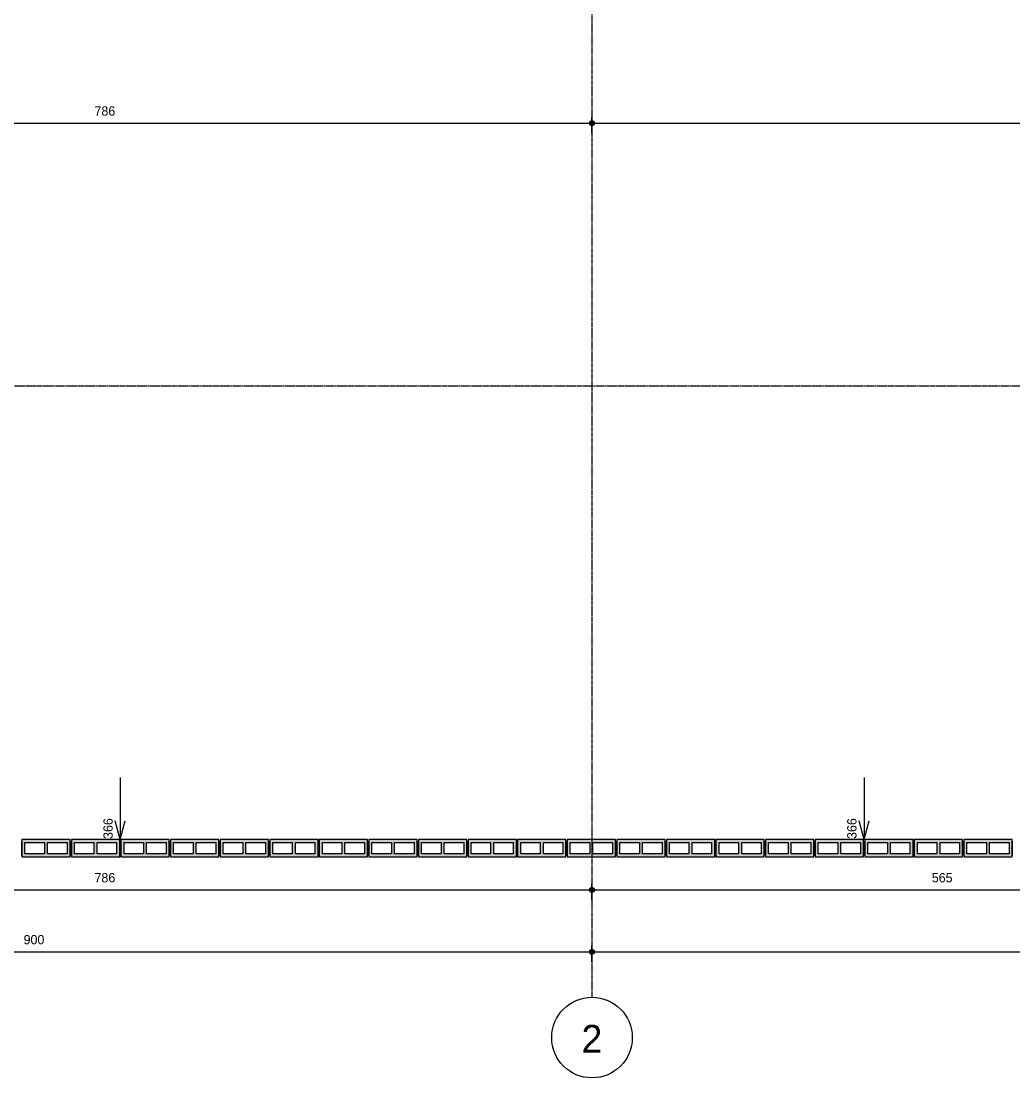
# Model space of a CAD drawing. Header units: centimetres. Extents: x 170 to 14001, y -2277 to 8860.
# Drawn here: x 12430 to 13230, y -688 to 165 of the extents above; entities that cross this region are included whole.
import ezdxf

# ---------------------------------------------------------------- set-up
doc = ezdxf.new("R2010")
doc.units = ezdxf.units.CM
doc.linetypes.add('Linha de eixo', pattern=[2.2225, 1.27, -0.3175, 0.3175, -0.3175])
doc.layers.add('A-ANNO-DIMS-1', color=1, linetype='Continuous', lineweight=9, true_color=0xff0000)
doc.layers.add('S-BEAM-3', color=9, linetype='Continuous', lineweight=9, true_color=0xc0c0c0)
for name, color, linetype, lineweight in [('A-ANNO-DIMS-50', 7, 'Continuous', 9), ('A-DETL-GENF', 7, 'Continuous', 9), ('S-BEAM', 7, 'Continuous', 9), ('S-BEAM-2', 7, 'Continuous', 13), ('S-GRID-1', 7, 'Linha de eixo', 9), ('S-GRID-IDEN', 7, 'Continuous', 9)]:
    doc.layers.add(name, color=color, linetype=linetype, lineweight=lineweight)
doc.styles.add('Bahnschrift_11', font='', dxfattribs={"height": 22.5})
doc.styles.add('Bahnschrift_12', font='', dxfattribs={"height": 7.5})
doc.styles.get('Bahnschrift_11').set_extended_font_data('Bahnschrift')
doc.styles.get('Bahnschrift_12').set_extended_font_data('Bahnschrift')
doc.dimstyles.new('COTA_ACUMULADA', dxfattribs={"dimscale": 30.48, "dimtxt": 8.33133, "dimasz": 0.049213, "dimexe": 0, "dimexo": 0.0625, "dimgap": 0.131234, "dimtad": 0, "dimjust": 2, "dimdec": 0, "dimzin": 0, "dimdsep": 46, "dimtxsty": 'Bahnschrift_12', "dimblk1": 'NONE', "dimblk2": 'OPEN30', "dimsah": 1, "dimcen": 0.09, "dimse1": 1, "dimsd1": 1, "dimazin": 0, "dimtfac": 1, "dimtdec": 4, "dimtix": 1, "dimtmove": 2, "dimatfit": 3, "dimfxl": 0, "dimfxlon": 1, "dimtvp": 1, "dimtolj": 1, "dimtzin": 0, "dimarcsym": 2})
doc.dimstyles.new('Linear_-_2_mm_Arial', dxfattribs={"dimscale": 30.48, "dimtxt": 8.33133, "dimasz": 0.393701, "dimexe": 0.164042, "dimexo": 0.328084, "dimgap": 0.131234, "dimtad": 1, "dimdec": 0, "dimzin": 0, "dimdsep": 46, "dimtxsty": 'Bahnschrift_12', "dimblk1": 'DOTSMALL', "dimblk2": 'DOTSMALL', "dimsah": 1, "dimcen": 0.09, "dimdle": 0.164042, "dimazin": 0, "dimtfac": 1, "dimtdec": 4, "dimtix": 1, "dimtmove": 0, "dimatfit": 3, "dimfxl": 1, "dimtvp": 1, "dimtolj": 1, "dimtzin": 0, "dimarcsym": 2})

# ---------------------------------------------------------------- blocks, each defined once
blk = doc.blocks.new('LEONE - BLOCO 14X39X19 - LEONE - BLOCO 14X39X19-554799-COBERTURA - MODULAÇÃO 2ª FIADA')
at = {"layer": 'S-BEAM-3'}
h = blk.add_hatch(color=256, dxfattribs=at)
h.paths.add_polyline_path([(-19.5, 7), (-19.5, -7), (19.5, -7), (19.5, 7)])
h.paths.add_polyline_path([(-17, -3.48), (-17, 4.5), (-1.25, 4.5), (-1.25, -4.5), (-17, -4.5)])
h.paths.add_polyline_path([(1.25, -0.98), (1.25, 4.5), (17, 4.5), (17, -4.5), (1.25, -4.5), (1.25, -4.16)])
at = {"layer": 'A-DETL-GENF'}
for p, q in [((19.5, 7), (-19.5, 7)), ((-19.5, 7), (-19.5, 0)), ((-19.5, 0), (-19.5, -7)), ((-17, -4.5), (-17, 4.5)), ((-17, 4.5), (-1.25, 4.5)), ((-1.25, 4.5), (-1.25, -4.5)), ((1.25, -4.5), (1.25, 4.5)), ((1.25, 4.5), (17, 4.5)), ((17, 4.5), (17, -4.5)), ((19.5, 0), (19.5, 7)), ((19.5, -7), (19.5, 0)), ((-19.5, -7), (19.5, -7)), ((-1.25, -4.5), (-17, -4.5)), ((17, -4.5), (1.25, -4.5))]:
    blk.add_line(p, q, dxfattribs=at)
at = {"layer": 'S-BEAM-2'}
for p, q in [((-19.5, 7), (-19.5, -7)), ((19.5, 7), (-19.5, 7)), ((-19.5, 7), (-19.5, -7)), ((-19.5, -5.75), (-19.5, 5.75)), ((19.5, -7), (19.5, 7)), ((19.5, -7), (19.5, 7)), ((19.5, 5.75), (19.5, -5.75)), ((-19.5, -7), (19.5, -7))]:
    blk.add_line(p, q, dxfattribs=at)
at = {"layer": 'S-BEAM-3'}
for p, q in [((-17, 4.5), (-1.25, 4.5)), ((-17, -4.5), (-17, 4.5)), ((-1.25, 4.5), (-1.25, -4.5)), ((1.25, 4.5), (17, 4.5)), ((1.25, -4.5), (1.25, 4.5)), ((17, 4.5), (17, -4.5)), ((-1.25, -4.5), (-17, -4.5)), ((17, -4.5), (1.25, -4.5))]:
    blk.add_line(p, q, dxfattribs=at)
blk = doc.blocks.new('LEONE - BLOCO 14X39X19 - LEONE - BLOCO 14X39X19-V1-COBERTURA - MODULAÇÃO 2ª FIADA')
at = {"layer": 'S-BEAM-3'}
h = blk.add_hatch(color=256, dxfattribs=at)
h.paths.add_polyline_path([(19.5, -7), (19.5, 7), (-19.5, 7), (-19.5, -7)])
h.paths.add_polyline_path([(1.25, -4.5), (1.25, 4.5), (17, 4.5), (17, -4.5)])
h.paths.add_polyline_path([(-1.25, -4.5), (-17, -4.5), (-17, 4.5), (-1.25, 4.5), (-1.25, -4.16)])
at = {"layer": 'A-DETL-GENF'}
for p, q in [((19.5, 7), (-19.5, 7)), ((-19.5, 7), (-19.5, 0)), ((-19.5, 0), (-19.5, -7)), ((-17, -4.5), (-17, 4.5)), ((-17, 4.5), (-1.25, 4.5)), ((-1.25, 4.5), (-1.25, -4.5)), ((1.25, -4.5), (1.25, 4.5)), ((1.25, 4.5), (17, 4.5)), ((17, 4.5), (17, -4.5)), ((19.5, 0), (19.5, 7)), ((19.5, -7), (19.5, 0)), ((-19.5, -7), (19.5, -7)), ((-1.25, -4.5), (-17, -4.5)), ((17, -4.5), (1.25, -4.5))]:
    blk.add_line(p, q, dxfattribs=at)
at = {"layer": 'S-BEAM-2'}
for p, q in [((-19.5, 7), (-19.5, -7)), ((19.5, 7), (-19.5, 7)), ((-19.5, 7), (-19.5, -7)), ((-19.5, -5.75), (-19.5, 5.75)), ((19.5, -7), (19.5, 7)), ((19.5, -7), (19.5, 7)), ((19.5, 5.75), (19.5, -5.75)), ((-19.5, -7), (19.5, -7))]:
    blk.add_line(p, q, dxfattribs=at)
at = {"layer": 'S-BEAM-3'}
for p, q in [((-17, 4.5), (-1.25, 4.5)), ((-17, -4.5), (-17, 4.5)), ((-1.25, 4.5), (-1.25, -4.5)), ((1.25, 4.5), (17, 4.5)), ((1.25, -4.5), (1.25, 4.5)), ((17, 4.5), (17, -4.5)), ((-1.25, -4.5), (-17, -4.5)), ((17, -4.5), (1.25, -4.5))]:
    blk.add_line(p, q, dxfattribs=at)
blk = doc.blocks.new('Eixo - M_Cabeça da grade - Círculo-45800-COBERTURA - MODULAÇÃO 2ª FIADA')
at = {"layer": 'S-GRID-IDEN'}
blk.add_circle((0, 0), 0.65, dxfattribs=at)
blk = doc.blocks.new('DIMBLOCK29-COBERTURA - MODULAÇÃO 2ª FIADA')
at = {"layer": 'A-ANNO-DIMS-50', "lineweight": 35, "true_color": 0xff0000}
h = blk.add_hatch(color=1, dxfattribs=at)
edge = h.paths.add_edge_path()
edge.add_arc((12104.73, -536.46), 1.5, 0, 360)
h = blk.add_hatch(color=1, dxfattribs=at)
edge = h.paths.add_edge_path()
edge.add_arc((12890.73, -536.46), 1.5, 0, 360)
at = {"layer": 'A-ANNO-DIMS-50', "color": 1, "true_color": 0xff0000}
for p, q in [((12104.73, -519.76), (12104.73, -541.46)), ((12104.73, -536.46), (12104.73, -519.76)), ((12104.73, -536.46), (12890.73, -536.46)), ((12890.73, -544.34), (12890.73, -531.46)), ((12890.73, -536.46), (12890.73, -544.34))]:
    blk.add_line(p, q, dxfattribs=at)
at = {"layer": 'A-ANNO-DIMS-50', "color": 1, "lineweight": 35, "true_color": 0xff0000}
for centre in [(12104.73, -536.46), (12890.73, -536.46)]:
    blk.add_circle(centre, 1.5, dxfattribs=at)
at = {"layer": 'A-ANNO-DIMS-50', "color": 0, "insert": (12489.4, -522.81), "char_height": 7.5, "width": 19.9952, "attachment_point": 1, "line_spacing_factor": 1.009858, "style": 'Bahnschrift_12'}
blk.add_mtext('786', dxfattribs=at)
blk = doc.blocks.new('_DotSmall')
at = {"color": 0, "linetype": 'ByBlock', "const_width": 0.5}
blk.add_lwpolyline([(-0.0625, 0, 1), (0.0625, 0, 1)], format="xyb", close=True, dxfattribs=at)
blk = doc.blocks.new('DIMBLOCK30-COBERTURA - MODULAÇÃO 2ª FIADA')
at = {"layer": 'A-ANNO-DIMS-50', "lineweight": 35, "true_color": 0xff0000}
h = blk.add_hatch(color=1, dxfattribs=at)
edge = h.paths.add_edge_path()
edge.add_arc((12890.73, -536.46), 1.5, 0, 360)
h = blk.add_hatch(color=1, dxfattribs=at)
edge = h.paths.add_edge_path()
edge.add_arc((13455.73, -536.46), 1.5, 0, 360)
at = {"layer": 'A-ANNO-DIMS-50', "color": 1, "true_color": 0xff0000}
for p, q in [((13455.73, -504.76), (13455.73, -541.46)), ((13455.73, -536.46), (13455.73, -504.76)), ((12890.73, -544.34), (12890.73, -531.46)), ((12890.73, -536.46), (13455.73, -536.46)), ((12890.73, -536.46), (12890.73, -544.34))]:
    blk.add_line(p, q, dxfattribs=at)
at = {"layer": 'A-ANNO-DIMS-50', "color": 1, "lineweight": 35, "true_color": 0xff0000}
for centre in [(12890.73, -536.46), (13455.73, -536.46)]:
    blk.add_circle(centre, 1.5, dxfattribs=at)
at = {"layer": 'A-ANNO-DIMS-50', "color": 0, "insert": (13164.84, -522.81), "char_height": 7.5, "width": 20.1467, "attachment_point": 1, "line_spacing_factor": 1.009858, "style": 'Bahnschrift_12'}
blk.add_mtext('565', dxfattribs=at)
blk = doc.blocks.new('DIMBLOCK35-COBERTURA - MODULAÇÃO 2ª FIADA')
at = {"layer": 'A-ANNO-DIMS-50', "lineweight": 35, "true_color": 0xff0000}
h = blk.add_hatch(color=1, dxfattribs=at)
edge = h.paths.add_edge_path()
edge.add_arc((11990.73, -586.46), 1.5, 0, 360)
h = blk.add_hatch(color=1, dxfattribs=at)
edge = h.paths.add_edge_path()
edge.add_arc((12890.73, -586.46), 1.5, 0, 360)
at = {"layer": 'A-ANNO-DIMS-50', "color": 1, "true_color": 0xff0000}
for p, q in [((11990.73, -594.34), (11990.73, -581.46)), ((11990.73, -586.46), (12890.73, -586.46)), ((11990.73, -586.46), (11990.73, -594.34)), ((12890.73, -594.34), (12890.73, -581.46)), ((12890.73, -586.46), (12890.73, -594.34))]:
    blk.add_line(p, q, dxfattribs=at)
at = {"layer": 'A-ANNO-DIMS-50', "color": 1, "lineweight": 35, "true_color": 0xff0000}
for centre in [(11990.73, -586.46), (12890.73, -586.46)]:
    blk.add_circle(centre, 1.5, dxfattribs=at)
at = {"layer": 'A-ANNO-DIMS-50', "color": 0, "insert": (12432.21, -572.81), "char_height": 7.5, "width": 20.4496, "attachment_point": 1, "line_spacing_factor": 1.009858, "style": 'Bahnschrift_12'}
blk.add_mtext('900', dxfattribs=at)
blk = doc.blocks.new('DIMBLOCK36-COBERTURA - MODULAÇÃO 2ª FIADA')
at = {"layer": 'A-ANNO-DIMS-50', "lineweight": 35, "true_color": 0xff0000}
h = blk.add_hatch(color=1, dxfattribs=at)
edge = h.paths.add_edge_path()
edge.add_arc((12890.73, -586.46), 1.5, 0, 360)
h = blk.add_hatch(color=1, dxfattribs=at)
edge = h.paths.add_edge_path()
edge.add_arc((13804.73, -586.46), 1.5, 0, 360)
at = {"layer": 'A-ANNO-DIMS-50', "color": 1, "true_color": 0xff0000}
for p, q in [((13804.73, -520.76), (13804.73, -591.46)), ((13804.73, -586.46), (13804.73, -520.76)), ((12890.73, -594.34), (12890.73, -581.46)), ((12890.73, -586.46), (13809.73, -586.46)), ((12890.73, -586.46), (12890.73, -594.34))]:
    blk.add_line(p, q, dxfattribs=at)
at = {"layer": 'A-ANNO-DIMS-50', "color": 1, "lineweight": 35, "true_color": 0xff0000}
for centre in [(12890.73, -586.46), (13804.73, -586.46)]:
    blk.add_circle(centre, 1.5, dxfattribs=at)
at = {"layer": 'A-ANNO-DIMS-50', "color": 0, "insert": (13340.28, -572.81), "char_height": 7.5, "width": 17.8745, "attachment_point": 1, "line_spacing_factor": 1.009858, "style": 'Bahnschrift_12'}
blk.add_mtext('914', dxfattribs=at)
blk = doc.blocks.new('DIMBLOCK62-COBERTURA - MODULAÇÃO 2ª FIADA')
at = {"layer": 'A-ANNO-DIMS-50', "lineweight": 35, "true_color": 0xff0000}
h = blk.add_hatch(color=1, dxfattribs=at)
edge = h.paths.add_edge_path()
edge.add_arc((12104.73, 82.31), 1.5, 0, 360)
h = blk.add_hatch(color=1, dxfattribs=at)
edge = h.paths.add_edge_path()
edge.add_arc((12890.73, 82.31), 1.5, 0, 360)
at = {"layer": 'A-ANNO-DIMS-50', "color": 1, "true_color": 0xff0000}
for p, q in [((12104.73, 74.43), (12104.73, 87.31)), ((12890.73, 74.43), (12890.73, 87.31)), ((12104.73, 82.31), (12890.73, 82.31)), ((12104.73, 82.31), (12104.73, 74.43)), ((12890.73, 82.31), (12890.73, 74.43))]:
    blk.add_line(p, q, dxfattribs=at)
at = {"layer": 'A-ANNO-DIMS-50', "color": 1, "lineweight": 35, "true_color": 0xff0000}
for centre in [(12104.73, 82.31), (12890.73, 82.31)]:
    blk.add_circle(centre, 1.5, dxfattribs=at)
at = {"layer": 'A-ANNO-DIMS-50', "color": 0, "insert": (12489.4, 95.96), "char_height": 7.5, "width": 19.9952, "attachment_point": 1, "line_spacing_factor": 1.009858, "style": 'Bahnschrift_12'}
blk.add_mtext('786', dxfattribs=at)
blk = doc.blocks.new('DIMBLOCK63-COBERTURA - MODULAÇÃO 2ª FIADA')
at = {"layer": 'A-ANNO-DIMS-50', "lineweight": 35, "true_color": 0xff0000}
h = blk.add_hatch(color=1, dxfattribs=at)
edge = h.paths.add_edge_path()
edge.add_arc((12890.73, 82.31), 1.5, 0, 360)
h = blk.add_hatch(color=1, dxfattribs=at)
edge = h.paths.add_edge_path()
edge.add_arc((13790.73, 82.31), 1.5, 0, 360)
at = {"layer": 'A-ANNO-DIMS-50', "color": 1, "true_color": 0xff0000}
for p, q in [((12890.73, 74.43), (12890.73, 87.31)), ((13790.73, 74.43), (13790.73, 87.31)), ((12890.73, 82.31), (13795.73, 82.31)), ((12890.73, 82.31), (12890.73, 74.43)), ((13790.73, 82.31), (13790.73, 74.43))]:
    blk.add_line(p, q, dxfattribs=at)
at = {"layer": 'A-ANNO-DIMS-50', "color": 1, "lineweight": 35, "true_color": 0xff0000}
for centre in [(12890.73, 82.31), (13790.73, 82.31)]:
    blk.add_circle(centre, 1.5, dxfattribs=at)
at = {"layer": 'A-ANNO-DIMS-50', "color": 0, "insert": (13332.21, 95.96), "char_height": 7.5, "width": 20.4496, "attachment_point": 1, "line_spacing_factor": 1.009858, "style": 'Bahnschrift_12'}
blk.add_mtext('900', dxfattribs=at)
blk = doc.blocks.new('DIMBLOCK99-COBERTURA - MODULAÇÃO 2ª FIADA')
at = {"layer": 'A-ANNO-DIMS-50', "color": 1, "true_color": 0xff0000}
for p, q in [((12510.23, -445.76), (12510.23, -495.76)), ((12510.23, -495.76), (12506.21, -480.76)), ((12510.23, -495.76), (12514.25, -480.76)), ((12510.23, -495.76), (12510.23, -495.76)), ((12510.23, -495.76), (12510.23, -495.76))]:
    blk.add_line(p, q, dxfattribs=at)
at = {"layer": 'A-ANNO-DIMS-50', "color": 0, "insert": (12496.59, -495.26), "char_height": 7.5, "width": 19.6922, "attachment_point": 1, "rotation": 90, "line_spacing_factor": 1.009858, "style": 'Bahnschrift_12'}
blk.add_mtext('366', dxfattribs=at)
blk = doc.blocks.new('_None')
blk = doc.blocks.new('_Open30')
at = {"color": 0, "linetype": 'ByBlock', "lineweight": -2}
for p, q in [((-1, 0.27), (0, 0)), ((0, 0), (-1, -0.27)), ((0, 0), (-1, 0))]:
    blk.add_line(p, q, dxfattribs=at)
blk = doc.blocks.new('DIMBLOCK103-COBERTURA - MODULAÇÃO 2ª FIADA')
at = {"layer": 'A-ANNO-DIMS-50', "color": 1, "true_color": 0xff0000}
for p, q in [((13110.23, -445.76), (13110.23, -495.76)), ((13110.23, -495.76), (13106.21, -480.76)), ((13110.23, -495.76), (13114.25, -480.76)), ((13110.23, -495.76), (13110.23, -495.76)), ((13110.23, -495.76), (13110.23, -495.76))]:
    blk.add_line(p, q, dxfattribs=at)
at = {"layer": 'A-ANNO-DIMS-50', "color": 0, "insert": (13096.59, -495.26), "char_height": 7.5, "width": 19.6922, "attachment_point": 1, "rotation": 90, "line_spacing_factor": 1.009858, "style": 'Bahnschrift_12'}
blk.add_mtext('366', dxfattribs=at)
blk = doc.blocks.new('DIMBLOCK109-COBERTURA - MODULAÇÃO 2ª FIADA')
at = {"layer": 'A-ANNO-DIMS-50', "color": 1, "true_color": 0xff0000}
for p, q in [((13790.73, 49.81), (13775.73, 53.83)), ((13740.73, 49.81), (13790.73, 49.81)), ((13790.73, 49.81), (13775.73, 45.79)), ((13790.73, 49.81), (13790.73, 49.81)), ((13790.73, 49.81), (13790.73, 49.81))]:
    blk.add_line(p, q, dxfattribs=at)
at = {"layer": 'A-ANNO-DIMS-50', "color": 0, "insert": (13773.19, 63.46), "char_height": 7.5, "width": 20.4496, "attachment_point": 1, "line_spacing_factor": 1.009858, "style": 'Bahnschrift_12'}
blk.add_mtext('900', dxfattribs=at)
blk = doc.blocks.new('DIMBLOCK132-COBERTURA - MODULAÇÃO 2ª FIADA')
at = {"layer": 'A-ANNO-DIMS-50', "color": 1, "true_color": 0xff0000}
for p, q in [((13455.73, -336.38), (13440.73, -332.36)), ((13420.28, -336.38), (13455.73, -336.38)), ((13455.73, -336.38), (13440.73, -340.4)), ((13455.73, -336.38), (13455.73, -336.38)), ((13455.73, -336.38), (13455.73, -336.38))]:
    blk.add_line(p, q, dxfattribs=at)
at = {"layer": 'A-ANNO-DIMS-50', "color": 0, "insert": (13438.44, -322.73), "char_height": 7.5, "width": 20.1467, "attachment_point": 1, "line_spacing_factor": 1.009858, "style": 'Bahnschrift_12'}
blk.add_mtext('565', dxfattribs=at)
blk = doc.blocks.new('DIMBLOCK133-COBERTURA - MODULAÇÃO 2ª FIADA')
at = {"layer": 'A-ANNO-DIMS-50', "color": 1, "true_color": 0xff0000}
for p, q in [((13790.73, -336.38), (13775.73, -332.36)), ((13740.73, -336.38), (13790.73, -336.38)), ((13790.73, -336.38), (13775.73, -340.4)), ((13790.73, -336.38), (13790.73, -336.38)), ((13790.73, -336.38), (13790.73, -336.38))]:
    blk.add_line(p, q, dxfattribs=at)
at = {"layer": 'A-ANNO-DIMS-50', "color": 0, "insert": (13773.19, -322.73), "char_height": 7.5, "width": 20.4496, "attachment_point": 1, "line_spacing_factor": 1.009858, "style": 'Bahnschrift_12'}
blk.add_mtext('900', dxfattribs=at)

msp = doc.modelspace()

# ---------------------------------------------------------------- linework, layer by layer
at = {"layer": 'S-GRID-1'}
for p, q in [((12890.73, 921.64), (12890.73, -623.1)), ((13936, -129.76), (10926.69, -129.76))]:
    msp.add_line(p, q, dxfattribs=at)

# ---------------------------------------------------------------- block references
at = {"layer": 'S-BEAM'}
for name, p in [('LEONE - BLOCO 14X39X19 - LEONE - BLOCO 14X39X19-554799-COBERTURA - MODULAÇÃO 2ª FIADA', (12450.23, -502.76)), ('LEONE - BLOCO 14X39X19 - LEONE - BLOCO 14X39X19-554799-COBERTURA - MODULAÇÃO 2ª FIADA', (12490.23, -502.76)), ('LEONE - BLOCO 14X39X19 - LEONE - BLOCO 14X39X19-554799-COBERTURA - MODULAÇÃO 2ª FIADA', (12530.23, -502.76)), ('LEONE - BLOCO 14X39X19 - LEONE - BLOCO 14X39X19-V1-COBERTURA - MODULAÇÃO 2ª FIADA', (12570.23, -502.76)), ('LEONE - BLOCO 14X39X19 - LEONE - BLOCO 14X39X19-554799-COBERTURA - MODULAÇÃO 2ª FIADA', (12610.23, -502.76)), ('LEONE - BLOCO 14X39X19 - LEONE - BLOCO 14X39X19-554799-COBERTURA - MODULAÇÃO 2ª FIADA', (12650.23, -502.76)), ('LEONE - BLOCO 14X39X19 - LEONE - BLOCO 14X39X19-554799-COBERTURA - MODULAÇÃO 2ª FIADA', (12690.23, -502.76)), ('LEONE - BLOCO 14X39X19 - LEONE - BLOCO 14X39X19-554799-COBERTURA - MODULAÇÃO 2ª FIADA', (12730.23, -502.76)), ('LEONE - BLOCO 14X39X19 - LEONE - BLOCO 14X39X19-554799-COBERTURA - MODULAÇÃO 2ª FIADA', (12770.23, -502.76)), ('LEONE - BLOCO 14X39X19 - LEONE - BLOCO 14X39X19-554799-COBERTURA - MODULAÇÃO 2ª FIADA', (12810.23, -502.76)), ('LEONE - BLOCO 14X39X19 - LEONE - BLOCO 14X39X19-554799-COBERTURA - MODULAÇÃO 2ª FIADA', (12850.23, -502.76)), ('LEONE - BLOCO 14X39X19 - LEONE - BLOCO 14X39X19-554799-COBERTURA - MODULAÇÃO 2ª FIADA', (12890.23, -502.76)), ('LEONE - BLOCO 14X39X19 - LEONE - BLOCO 14X39X19-554799-COBERTURA - MODULAÇÃO 2ª FIADA', (12930.23, -502.76)), ('LEONE - BLOCO 14X39X19 - LEONE - BLOCO 14X39X19-554799-COBERTURA - MODULAÇÃO 2ª FIADA', (12970.23, -502.76)), ('LEONE - BLOCO 14X39X19 - LEONE - BLOCO 14X39X19-554799-COBERTURA - MODULAÇÃO 2ª FIADA', (13010.23, -502.76)), ('LEONE - BLOCO 14X39X19 - LEONE - BLOCO 14X39X19-554799-COBERTURA - MODULAÇÃO 2ª FIADA', (13050.23, -502.76)), ('LEONE - BLOCO 14X39X19 - LEONE - BLOCO 14X39X19-554799-COBERTURA - MODULAÇÃO 2ª FIADA', (13090.23, -502.76)), ('LEONE - BLOCO 14X39X19 - LEONE - BLOCO 14X39X19-554799-COBERTURA - MODULAÇÃO 2ª FIADA', (13130.23, -502.76)), ('LEONE - BLOCO 14X39X19 - LEONE - BLOCO 14X39X19-554799-COBERTURA - MODULAÇÃO 2ª FIADA', (13170.23, -502.76)), ('LEONE - BLOCO 14X39X19 - LEONE - BLOCO 14X39X19-554799-COBERTURA - MODULAÇÃO 2ª FIADA', (13210.23, -502.76))]:
    msp.add_blockref(name, p, dxfattribs=at)
at = {"layer": 'S-GRID-IDEN', "xscale": 49.99999999999998, "yscale": 49.99999999999998, "zscale": 49.99999999999998, "rotation": 180}
msp.add_blockref('Eixo - M_Cabeça da grade - Círculo-45800-COBERTURA - MODULAÇÃO 2ª FIADA', (12890.73, -655.6), dxfattribs=at)

# ---------------------------------------------------------------- dimensions: what is measured, and where the dimension line sits
at = {"layer": 'A-ANNO-DIMS-1'}
for base, p1, p2, override, picture, middle in [((12890.73, 82.31), (12104.73, 84.43), (12890.73, 84.43), {"dimpost": '<>', "dimfxl": 786}, 'DIMBLOCK62-COBERTURA - MODULAÇÃO 2ª FIADA', (12497.73, 90.14)), ((13790.73, 82.31), (12890.73, 84.43), (13790.73, 84.43), {"dimpost": '<>', "dimfxl": 900}, 'DIMBLOCK63-COBERTURA - MODULAÇÃO 2ª FIADA', (13340.73, 90.15)), ((13455.73, -536.46), (12890.73, -534.34), (13455.73, -494.76), {"dimpost": '<>', "dimfxl": 566.384734}, 'DIMBLOCK30-COBERTURA - MODULAÇÃO 2ª FIADA', (13173.23, -528.67)), ((12890.73, -536.46), (12104.73, -509.76), (12890.73, -534.34), {"dimpost": '<>', "dimfxl": 786.384278}, 'DIMBLOCK29-COBERTURA - MODULAÇÃO 2ª FIADA', (12497.73, -528.63)), ((13804.73, -586.46), (12890.73, -584.34), (13804.73, -510.76), {"dimpost": '<>', "dimfxl": 916.957024}, 'DIMBLOCK36-COBERTURA - MODULAÇÃO 2ª FIADA', (13347.73, -578.67)), ((12890.73, -586.46), (11990.73, -584.34), (12890.73, -584.34), {"dimpost": '<>', "dimfxl": 900}, 'DIMBLOCK35-COBERTURA - MODULAÇÃO 2ª FIADA', (12440.73, -578.62))]:
    dim = msp.add_linear_dim(base=base, p1=p1, p2=p2, dimstyle='Linear_-_2_mm_Arial', override=override, dxfattribs=at)
    dim.commit()
    dim.dimension.update_dxf_attribs({"geometry": picture, "text_midpoint": middle})
for base, p1, p2, override, picture, middle in [((13790.73, 49.81), (12890.73, 49.81), (13790.73, 49.81), {"dimpost": '<>', "dimfxl": 900}, 'DIMBLOCK109-COBERTURA - MODULAÇÃO 2ª FIADA', (13783.41, 58.46)), ((13455.73, -336.38), (12890.73, -336.38), (13455.73, -336.38), {"dimpost": '<>', "dimfxl": 565}, 'DIMBLOCK132-COBERTURA - MODULAÇÃO 2ª FIADA', (13448.52, -327.73)), ((13790.73, -336.38), (12890.73, -336.38), (13790.73, -336.38), {"dimpost": '<>', "dimfxl": 900}, 'DIMBLOCK133-COBERTURA - MODULAÇÃO 2ª FIADA', (13783.41, -327.73))]:
    dim = msp.add_linear_dim(base=base, p1=p1, p2=p2, dimstyle='COTA_ACUMULADA', override=override, dxfattribs=at)
    dim.commit()
    dim.dimension.update_dxf_attribs({"geometry": picture, "text_midpoint": middle, "dimtype": 160})
for base, p1, p2, picture, middle in [((12510.23, -495.76), (12510.23, -129.76), (12510.23, -495.76), 'DIMBLOCK99-COBERTURA - MODULAÇÃO 2ª FIADA', (12501.59, -485.41)), ((13110.23, -495.76), (13110.23, -129.76), (13110.23, -495.76), 'DIMBLOCK103-COBERTURA - MODULAÇÃO 2ª FIADA', (13101.59, -485.41))]:
    dim = msp.add_linear_dim(base=base, p1=p1, p2=p2, angle=90, dimstyle='COTA_ACUMULADA', override={"dimpost": '<>', "dimfxl": 366}, dxfattribs=at)
    dim.commit()
    dim.dimension.update_dxf_attribs({"geometry": picture, "text_midpoint": middle, "dimtype": 160, "text_rotation": 90})

# ---------------------------------------------------------------- next in the draw order: texts
at = {"layer": 'S-GRID-IDEN', "insert": (12882.31, -645.36), "char_height": 22.5, "width": 20.0422, "attachment_point": 1, "style": 'Bahnschrift_11', "bg_fill": 3, "box_fill_scale": 1.25, "bg_fill_color": 9, "bg_fill_true_color": 13158600, "bg_fill_transparency": 0}
msp.add_mtext('2', dxfattribs=at)

doc.saveas('drawing.dxf')
